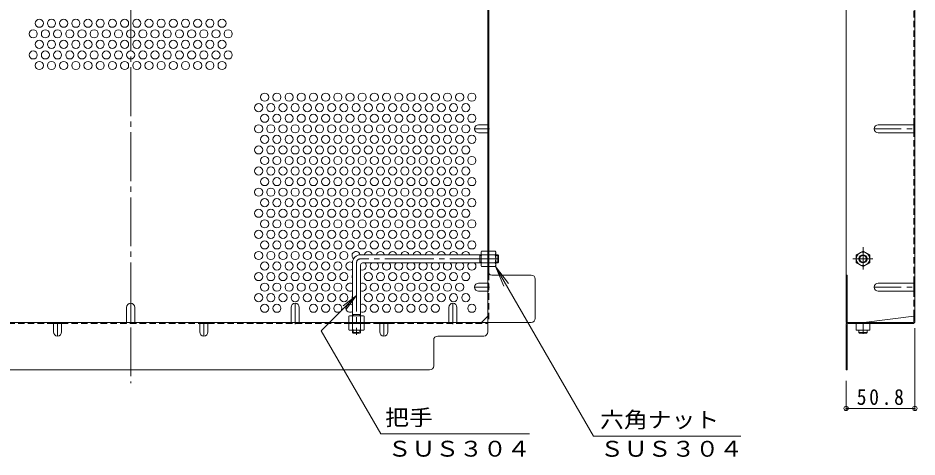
# Model space of a CAD drawing. Units: millimetres at full size, sheet at 1:4; details may follow other scales. Extents: x -925 to 1101, y -781 to 775.
# Drawn here: x 351 to 1015, y -20 to 304 of the extents above; entities that cross this region are included whole.
import ezdxf
from ezdxf.enums import TextEntityAlignment as Align

# ---------------------------------------------------------------- set-up
doc = ezdxf.new("R2010")
doc.units = ezdxf.units.MM
doc.header["$LTSCALE"] = 4
doc.header["$PDMODE"] = 32
doc.header["$PDSIZE"] = 3.2
for name, pattern in [('CHAIN1', [8, 5, -1, 1, -1]), ('CHAIN2', [12, 9, -1, 1, -1]), ('DASHED1', [1.8, 1.2, -0.6])]:
    doc.linetypes.add(name, pattern=pattern)
for name, color, linetype, lineweight in [('A-4_その他', 7, 'Continuous', 9), ('A-5_文字', 7, 'Continuous', 9), ('A-6_寸法', 2, 'Continuous', 9), ('A-7_ハッチ', 2, 'Continuous', 9), ('A-8_記号', 2, 'Continuous', 9), ('A-B_ﾊｯﾁ', 2, 'Continuous', 9)]:
    doc.layers.add(name, color=color, linetype=linetype, lineweight=lineweight)
doc.styles.add('ＭＳ ゴシック', font='')
doc.styles.get('ＭＳ ゴシック').set_extended_font_data('MS Gothic')

msp = doc.modelspace()

# ---------------------------------------------------------------- linework, layer by layer
at = {"layer": 'A-4_その他'}
for p, q in [((1013.81, 14.735), (1013.81, 75.174)), ((963.01, 14.735), (963.01, 36.359)), ((963.01, 15.935), (1013.81, 15.935))]:
    msp.add_line(p, q, dxfattribs=at)
for p in [(963.01, 15.935), (1013.81, 15.935)]:
    msp.add_point(p, dxfattribs=at)
at = {"layer": 'A-5_文字'}
for p, q in [((704.16, 120.609), (710.139, 106.172)), ((704.16, 120.609), (713.672, 108.212)), ((704.16, 120.609), (776.431, -4.571)), ((601.393, 99.174), (591.476, 91.565)), ((729.051, -2.956), (619.302, -2.956)), ((885.179, -4.571), (776.431, -4.571))]:
    msp.add_line(p, q, dxfattribs=at)
msp.add_lwpolyline([(619.302, -2.956), (575.365, 73.146), (601.393, 99.174), (593.784, 89.257)], dxfattribs=at)
at = {"layer": 'A-6_寸法'}
for centre in [(367.093, 300.294), (376.093, 300.294), (385.093, 300.294), (394.093, 300.294), (403.093, 300.294), (412.093, 300.294), (421.093, 300.294), (430.093, 300.294), (439.093, 300.294), (448.093, 300.294), (457.093, 300.294), (466.093, 300.294), (475.093, 300.294), (484.093, 300.294), (493.093, 300.294), (502.093, 300.294), (362.593, 292.5), (371.593, 292.5), (380.593, 292.5), (389.593, 292.5), (398.593, 292.5), (407.593, 292.5), (416.593, 292.5), (425.593, 292.5), (434.593, 292.5), (443.593, 292.5), (452.593, 292.5), (461.593, 292.5), (470.593, 292.5), (479.593, 292.5), (488.593, 292.5), (497.593, 292.5), (506.593, 292.5), (367.093, 284.705), (376.093, 284.705), (385.093, 284.705), (394.093, 284.705), (403.093, 284.705), (412.093, 284.705), (421.093, 284.705), (430.093, 284.705), (439.093, 284.705), (448.093, 284.705), (457.093, 284.705), (466.093, 284.705), (475.093, 284.705), (484.093, 284.705), (493.093, 284.705), (502.093, 284.705), (362.593, 276.911), (371.593, 276.911), (380.593, 276.911), (389.593, 276.911), (398.593, 276.911), (407.593, 276.911), (416.593, 276.911), (425.593, 276.911), (434.593, 276.911), (443.593, 276.911), (452.593, 276.911), (461.593, 276.911), (470.593, 276.911), (479.593, 276.911), (488.593, 276.911), (497.593, 276.911), (506.593, 276.911), (367.093, 269.117), (376.093, 269.117), (385.093, 269.117), (394.093, 269.117), (403.093, 269.117), (412.093, 269.117), (421.093, 269.117), (430.093, 269.117), (439.093, 269.117), (448.093, 269.117), (457.093, 269.117), (466.093, 269.117), (475.093, 269.117), (484.093, 269.117), (493.093, 269.117), (502.093, 269.117), (533.593, 245.734), (542.593, 245.734), (551.593, 245.734), (560.593, 245.734), (569.593, 245.734), (578.593, 245.734), (587.593, 245.734), (596.593, 245.734), (605.593, 245.734), (614.593, 245.734), (623.593, 245.734), (632.593, 245.734), (641.593, 245.734), (650.593, 245.734), (659.593, 245.734), (668.593, 245.734), (677.593, 245.734), (686.593, 245.734), (529.093, 237.94), (538.093, 237.94), (547.093, 237.94), (556.093, 237.94), (565.093, 237.94), (574.093, 237.94), (583.093, 237.94), (592.093, 237.94), (601.093, 237.94), (610.093, 237.94), (619.093, 237.94), (628.093, 237.94), (637.093, 237.94), (646.093, 237.94), (655.093, 237.94), (664.093, 237.94), (673.093, 237.94), (682.093, 237.94), (533.593, 230.146), (542.593, 230.146), (551.593, 230.146), (560.593, 230.146), (569.593, 230.146), (578.593, 230.146), (587.593, 230.146), (596.593, 230.146), (605.593, 230.146), (614.593, 230.146), (623.593, 230.146), (632.593, 230.146), (641.593, 230.146), (650.593, 230.146), (659.593, 230.146), (668.593, 230.146), (677.593, 230.146), (686.593, 230.146), (529.093, 222.352), (538.093, 222.352), (547.093, 222.352), (556.093, 222.352), (565.093, 222.352), (574.093, 222.352), (583.093, 222.352), (592.093, 222.352), (601.093, 222.352), (610.093, 222.352), (619.093, 222.352), (628.093, 222.352), (637.093, 222.352), (646.093, 222.352), (655.093, 222.352), (664.093, 222.352), (673.093, 222.352), (682.093, 222.352), (533.593, 214.557), (542.593, 214.557), (551.593, 214.557), (560.593, 214.557), (569.593, 214.557), (578.593, 214.557), (587.593, 214.557), (596.593, 214.557), (605.593, 214.557), (614.593, 214.557), (623.593, 214.557), (632.593, 214.557), (641.593, 214.557), (650.593, 214.557), (659.593, 214.557), (668.593, 214.557), (677.593, 214.557), (686.593, 214.557), (529.093, 206.763), (538.093, 206.763), (547.093, 206.763), (556.093, 206.763), (565.093, 206.763), (574.093, 206.763), (583.093, 206.763), (592.093, 206.763), (601.093, 206.763), (610.093, 206.763), (619.093, 206.763), (628.093, 206.763), (637.093, 206.763), (646.093, 206.763), (655.093, 206.763), (664.093, 206.763), (673.093, 206.763), (682.093, 206.763), (533.593, 198.969), (542.593, 198.969), (551.593, 198.969), (560.593, 198.969), (569.593, 198.969), (578.593, 198.969), (587.593, 198.969), (596.593, 198.969), (605.593, 198.969), (614.593, 198.969), (623.593, 198.969), (632.593, 198.969), (641.593, 198.969), (650.593, 198.969), (659.593, 198.969), (668.593, 198.969), (677.593, 198.969), (686.593, 198.969), (529.093, 191.175), (538.093, 191.175), (547.093, 191.175), (556.093, 191.175), (565.093, 191.175), (574.093, 191.175), (583.093, 191.175), (592.093, 191.175), (601.093, 191.175), (610.093, 191.175), (619.093, 191.175), (628.093, 191.175), (637.093, 191.175), (646.093, 191.175), (655.093, 191.175), (664.093, 191.175), (673.093, 191.175), (682.093, 191.175), (533.593, 183.38), (542.593, 183.38), (551.593, 183.38), (560.593, 183.38), (569.593, 183.38), (578.593, 183.38), (587.593, 183.38), (596.593, 183.38), (605.593, 183.38), (614.593, 183.38), (623.593, 183.38), (632.593, 183.38), (641.593, 183.38), (650.593, 183.38), (659.593, 183.38), (668.593, 183.38), (677.593, 183.38), (686.593, 183.38), (529.093, 175.586), (538.093, 175.586), (547.093, 175.586), (556.093, 175.586), (565.093, 175.586), (574.093, 175.586), (583.093, 175.586), (592.093, 175.586), (601.093, 175.586), (610.093, 175.586), (619.093, 175.586), (628.093, 175.586), (637.093, 175.586), (646.093, 175.586), (655.093, 175.586), (664.093, 175.586), (673.093, 175.586), (682.093, 175.586), (533.593, 167.792), (542.593, 167.792), (551.593, 167.792), (560.593, 167.792), (569.593, 167.792), (578.593, 167.792), (587.593, 167.792), (596.593, 167.792), (605.593, 167.792), (614.593, 167.792), (623.593, 167.792), (632.593, 167.792), (641.593, 167.792), (650.593, 167.792), (659.593, 167.792), (668.593, 167.792), (677.593, 167.792), (686.593, 167.792), (529.093, 159.998), (538.093, 159.998), (547.093, 159.998), (556.093, 159.998), (565.093, 159.998), (574.093, 159.998), (583.093, 159.998), (592.093, 159.998), (601.093, 159.998), (610.093, 159.998), (619.093, 159.998), (628.093, 159.998), (637.093, 159.998), (646.093, 159.998), (655.093, 159.998), (664.093, 159.998), (673.093, 159.998), (682.093, 159.998), (533.593, 152.204), (542.593, 152.204), (551.593, 152.204), (560.593, 152.204), (569.593, 152.204), (578.593, 152.204), (587.593, 152.204), (596.593, 152.204), (605.593, 152.204), (614.593, 152.204), (623.593, 152.204), (632.593, 152.204), (641.593, 152.204), (650.593, 152.204), (659.593, 152.204), (668.593, 152.204), (677.593, 152.204), (686.593, 152.204), (529.093, 144.409), (538.093, 144.409), (547.093, 144.409), (556.093, 144.409), (565.093, 144.409), (574.093, 144.409), (583.093, 144.409), (592.093, 144.409), (601.093, 144.409), (610.093, 144.409), (619.093, 144.409), (628.093, 144.409), (637.093, 144.409), (646.093, 144.409), (655.093, 144.409), (664.093, 144.409), (673.093, 144.409), (682.093, 144.409), (533.593, 136.615), (542.593, 136.615), (551.593, 136.615), (560.593, 136.615), (569.593, 136.615), (578.593, 136.615), (587.593, 136.615), (596.593, 136.615), (605.593, 136.615), (614.593, 136.615), (623.593, 136.615), (632.593, 136.615), (641.593, 136.615), (650.593, 136.615), (659.593, 136.615), (668.593, 136.615), (677.593, 136.615), (686.593, 136.615), (529.093, 128.821), (538.093, 128.821), (547.093, 128.821), (556.093, 128.821), (565.093, 128.821), (574.093, 128.821), (583.093, 128.821), (592.093, 128.821), (533.593, 121.027), (542.593, 121.027), (551.593, 121.027), (560.593, 121.027), (569.593, 121.027), (578.593, 121.027), (587.593, 121.027), (529.093, 113.232), (538.093, 113.232), (547.093, 113.232), (556.093, 113.232), (565.093, 113.232), (574.093, 113.232), (583.093, 113.232), (592.093, 113.232), (610.093, 113.232), (619.093, 113.232), (628.093, 113.232), (637.093, 113.232), (646.093, 113.232), (655.093, 113.232), (664.093, 113.232), (673.093, 113.232), (682.093, 113.232), (533.593, 105.438), (542.593, 105.438), (551.593, 105.438), (560.593, 105.438), (569.593, 105.438), (578.593, 105.438), (587.593, 105.438), (614.593, 105.438), (623.593, 105.438), (632.593, 105.438), (641.593, 105.438), (650.593, 105.438), (659.593, 105.438), (668.593, 105.438), (677.593, 105.438), (529.093, 97.644), (538.093, 97.644), (547.093, 97.644), (556.093, 97.644), (565.093, 97.644), (574.093, 97.644), (583.093, 97.644), (592.093, 97.644), (610.093, 97.644), (619.093, 97.644), (628.093, 97.644), (637.093, 97.644), (646.093, 97.644), (655.093, 97.644), (664.093, 97.644), (673.093, 97.644), (682.093, 97.644), (533.593, 89.85), (542.593, 89.85), (569.593, 89.85), (578.593, 89.85), (587.593, 89.85), (614.593, 89.85), (623.593, 89.85), (632.593, 89.85), (641.593, 89.85), (650.593, 89.85), (659.593, 89.85), (686.593, 89.85)]:
    msp.add_circle(centre, 3, dxfattribs=at)
for centre, start, end in [((601.093, 128.821), 10.13226, 232.1444), ((610.093, 128.821), 10.32692, 169.67308), ((619.093, 128.821), 10.32692, 169.67308), ((628.093, 128.821), 10.32692, 169.67308), ((637.093, 128.821), 10.32692, 169.67308), ((646.093, 128.821), 10.32692, 169.67308), ((655.093, 128.821), 10.32692, 169.67308), ((664.093, 128.821), 10.32692, 169.67308), ((673.093, 128.821), 10.32692, 169.67308), ((682.093, 128.821), 10.32692, 169.67308), ((596.593, 121.027), 53.12099, 306.8699), ((605.593, 121.027), 246.42182, 51.01773), ((614.593, 121.027), 128.98227, 51.01773), ((623.593, 121.027), 128.98227, 51.01773), ((632.593, 121.027), 128.98227, 51.01773), ((641.593, 121.027), 128.98227, 51.01773), ((650.593, 121.027), 128.98227, 51.01773), ((659.593, 121.027), 128.98227, 51.01773), ((668.593, 121.027), 128.98227, 51.01773), ((677.593, 121.027), 128.98227, 51.01773), ((686.593, 121.027), 128.98227, 51.01773), ((601.093, 113.232), 154.15807, 205.84193), ((596.593, 105.438), 53.1301, 306.8699), ((605.593, 105.438), 246.42182, 113.57818), ((601.093, 97.644), 154.15807, 205.84193), ((596.593, 89.85), 53.1301, 306.8699), ((605.593, 89.85), 246.42182, 113.57818)]:
    msp.add_arc(centre, 3, start, end, dxfattribs=at)
at = {"layer": 'A-7_ハッチ', "linetype": 'CHAIN2'}
msp.add_line((434.593, 651.759), (434.593, 34.565), dxfattribs=at)
at = {"layer": 'A-7_ハッチ'}
for p, q in [((698.393, 72.359), (698.393, 613.966)), ((963.01, 606.966), (963.01, 79.359)), ((1013.81, 606.166), (1013.81, 80.159)), ((699.193, 115.32), (699.193, 324.701)), ((1013.01, 219.352), (1013.01, 225.352)), ((730.397, 114.36), (701.393, 114.36)), ((963.01, 114.363), (963.81, 114.363)), ((963.81, 79.359), (963.81, 114.363)), ((733.397, 82.359), (733.397, 111.36)), ((1013.01, 102.438), (1013.01, 108.438)), ((693.781, 79.359), (698.393, 83.971)), ((976.01, 79.362), (1013.01, 83.974)), ((1013.01, 80.025), (1013.01, 83.974)), ((138.79, 79.359), (730.397, 79.359)), ((377.593, 78.559), (383.593, 78.559)), ((485.593, 78.559), (491.593, 78.559)), ((618.593, 78.559), (624.593, 78.559)), ((963.01, 79.359), (1012.343, 79.359)), ((963.81, 77.892), (963.81, 44.359)), ((964.477, 78.559), (1012.21, 78.559)), ((661.392, 69.359), (695.393, 69.359)), ((963.01, 69.359), (963.81, 69.359)), ((658.392, 47.359), (658.392, 66.359)), ((213.794, 44.359), (655.392, 44.359))]:
    msp.add_line(p, q, dxfattribs=at)
at = {"layer": 'A-7_ハッチ', "linetype": 'DASHED1'}
for p, q in [((1013.01, 225.352), (1013.01, 340.161)), ((698.393, 225.352), (699.193, 225.352)), ((698.393, 219.352), (699.193, 219.352)), ((1013.01, 108.438), (1013.01, 219.352)), ((699.193, 129.359), (698.393, 129.359)), ((699.193, 123.159), (698.393, 123.159)), ((699.193, 115.32), (699.193, 79.354)), ((698.393, 108.438), (699.193, 108.438)), ((698.393, 102.438), (699.193, 102.438)), ((1013.01, 83.974), (1013.01, 102.438)), ((250.593, 78.559), (377.593, 78.559)), ((383.593, 78.559), (485.593, 78.559)), ((431.593, 79.359), (431.593, 78.559)), ((437.593, 79.359), (437.593, 78.559)), ((491.593, 78.559), (618.593, 78.559)), ((553.093, 79.359), (553.093, 78.559)), ((559.093, 79.359), (559.093, 78.559)), ((604.393, 79.359), (604.393, 78.559)), ((624.593, 78.559), (698.393, 78.559)), ((669.593, 79.359), (669.593, 78.559)), ((675.593, 79.359), (675.593, 78.559))]:
    msp.add_line(p, q, dxfattribs=at)
at = {"layer": 'A-7_ハッチ'}
msp.add_lwpolyline([(963.01, 77.759), (963.01, 44.359), (963.81, 44.359)], dxfattribs=at)
for centre, radius, start, end in [((701.393, 117.36), 3, 180, 270), ((730.397, 111.36), 3, 0, 90), ((730.397, 82.359), 3, 270, 0), ((1012.21, 80.159), 1.6, 270, 0), ((1012.343, 80.025), 0.667, 270, 0), ((1013.01, 83.174), 0.8, 0, 90), ((964.61, 77.759), 1.6, 90, 180), ((964.477, 77.892), 0.667, 90, 180), ((661.392, 66.359), 3, 90, 180), ((695.393, 72.359), 3, 270, 0), ((655.392, 47.359), 3, 270, 0)]:
    msp.add_arc(centre, radius, start, end, dxfattribs=at)
at = {"layer": 'A-8_記号', "linetype": 'CHAIN1'}
for p, q in [((699.593, 222.352), (688.593, 222.352)), ((983.81, 222.352), (1013.81, 222.352)), ((699.593, 105.438), (688.593, 105.438)), ((983.81, 105.438), (1013.81, 105.438)), ((434.593, 79.359), (434.593, 93.509)), ((556.093, 78.159), (556.093, 93.509)), ((672.593, 78.159), (672.593, 93.509)), ((380.593, 79.359), (380.593, 69.359)), ((488.593, 79.359), (488.593, 69.359)), ((621.593, 79.359), (621.593, 69.359))]:
    msp.add_line(p, q, dxfattribs=at)
at = {"layer": 'A-8_記号'}
for p, q in [((691.593, 225.352), (698.393, 225.352)), ((691.593, 219.352), (698.393, 219.352)), ((986.81, 225.352), (1013.81, 225.352)), ((986.81, 219.352), (1013.81, 219.352)), ((691.593, 108.438), (698.393, 108.438)), ((986.81, 108.438), (1013.81, 108.438)), ((691.593, 102.438), (698.393, 102.438)), ((986.81, 102.438), (1013.81, 102.438)), ((431.593, 90.509), (431.593, 79.359)), ((437.593, 90.509), (437.593, 79.359)), ((553.093, 90.509), (553.093, 79.359)), ((559.093, 90.509), (559.093, 79.359)), ((669.593, 90.509), (669.593, 79.359)), ((675.593, 90.509), (675.593, 79.359)), ((377.593, 72.359), (377.593, 79.359)), ((383.593, 72.359), (383.593, 79.359)), ((485.593, 72.359), (485.593, 79.359)), ((491.593, 72.359), (491.593, 79.359)), ((618.593, 72.359), (618.593, 79.359)), ((624.593, 72.359), (624.593, 79.359))]:
    msp.add_line(p, q, dxfattribs=at)
for centre, start, end in [((691.593, 222.352), 90, 270), ((986.81, 222.352), 90, 270), ((691.593, 105.438), 90, 270), ((986.81, 105.438), 90, 270), ((434.593, 90.509), 0, 180), ((556.093, 90.509), 0, 180), ((672.593, 90.509), 0, 180), ((380.593, 72.359), 180, 0), ((488.593, 72.359), 180, 0), ((621.593, 72.359), 180, 0)]:
    msp.add_arc(centre, 3, start, end, dxfattribs=at)
at = {"layer": 'A-B_ﾊｯﾁ', "linetype": 'CHAIN1'}
for p, q in [((975.51, 134.887), (975.51, 118.379)), ((968.04, 126.359), (982.8, 126.359)), ((975.51, 70.876), (975.51, 73.937))]:
    msp.add_line(p, q, dxfattribs=at)
at = {"layer": 'A-B_ﾊｯﾁ', "color": 3}
for p, q in [((693.393, 129.359), (604.393, 129.359)), ((692.393, 123.359), (692.393, 129.359)), ((692.393, 128.859), (693.393, 128.859)), ((705.893, 129.359), (704.193, 129.359)), ((704.193, 128.859), (706.393, 128.859)), ((705.893, 123.359), (705.893, 129.359)), ((705.893, 129.359), (706.393, 128.859)), ((706.393, 123.859), (706.393, 128.859)), ((598.393, 123.359), (598.393, 84.359)), ((604.393, 121.859), (604.393, 84.359)), ((693.393, 123.359), (605.893, 123.359)), ((692.393, 123.859), (693.393, 123.859)), ((704.193, 123.859), (706.393, 123.859)), ((705.893, 123.359), (704.193, 123.359)), ((705.893, 123.359), (706.393, 123.859)), ((598.393, 85.359), (604.393, 85.359)), ((598.893, 85.359), (598.893, 84.359)), ((603.893, 85.359), (603.893, 84.359)), ((972.51, 73.562), (972.51, 71.862)), ((978.51, 73.562), (978.51, 71.862)), ((978.51, 71.862), (972.51, 71.862)), ((972.51, 71.862), (973.01, 71.362)), ((978.01, 71.362), (973.01, 71.362)), ((978.51, 71.862), (978.01, 71.362))]:
    msp.add_line(p, q, dxfattribs=at)
at = {"layer": 'A-B_ﾊｯﾁ', "color": 3, "linetype": 'CHAIN2'}
for p, q in [((706.393, 126.359), (604.393, 126.359)), ((601.393, 123.359), (601.393, 70.126))]:
    msp.add_line(p, q, dxfattribs=at)
at = {"layer": 'A-B_ﾊｯﾁ'}
for p, q in [((693.393, 131.359), (693.826, 132.109)), ((693.393, 121.359), (693.393, 131.359)), ((698.393, 132.109), (693.826, 132.109)), ((693.826, 129.222), (698.393, 129.222)), ((698.393, 120.609), (698.393, 132.109)), ((699.193, 120.609), (699.193, 132.109)), ((699.193, 132.109), (703.76, 132.109)), ((703.76, 129.222), (699.193, 129.222)), ((704.193, 131.359), (703.76, 132.109)), ((704.193, 121.359), (704.193, 131.359)), ((975.51, 132.109), (970.51, 129.222)), ((970.51, 129.222), (970.51, 123.495)), ((693.393, 121.359), (693.826, 120.609)), ((693.826, 123.495), (698.393, 123.495)), ((698.393, 120.609), (693.826, 120.609)), ((703.76, 123.495), (699.193, 123.495)), ((699.193, 120.609), (703.76, 120.609)), ((704.193, 121.359), (703.76, 120.609)), ((975.51, 120.609), (970.51, 123.495)), ((975.51, 120.609), (980.51, 123.495)), ((596.393, 84.359), (595.643, 83.926)), ((595.643, 79.359), (595.643, 83.926)), ((596.393, 84.359), (606.393, 84.359)), ((598.53, 83.926), (598.53, 79.359)), ((604.256, 83.926), (604.256, 79.359)), ((606.393, 84.359), (607.143, 83.926)), ((607.143, 79.359), (607.143, 83.926)), ((595.643, 79.359), (607.143, 79.359)), ((980.51, 78.562), (970.51, 78.562)), ((970.51, 78.562), (970.51, 73.562)), ((980.51, 73.562), (970.51, 73.562)), ((975.51, 78.562), (975.51, 73.995)), ((980.51, 78.562), (980.51, 73.562))]:
    msp.add_line(p, q, dxfattribs=at)
at = {"layer": 'A-B_ﾊｯﾁ', "linetype": 'DASHED1'}
for p, q in [((607.143, 78.559), (595.643, 78.559)), ((595.643, 78.559), (595.643, 73.992)), ((596.393, 73.559), (595.643, 73.992)), ((606.393, 73.559), (596.393, 73.559)), ((598.53, 73.992), (598.53, 78.559)), ((604.256, 73.992), (604.256, 78.559)), ((606.393, 73.559), (607.143, 73.992)), ((607.143, 78.559), (607.143, 73.992))]:
    msp.add_line(p, q, dxfattribs=at)
at = {"layer": 'A-B_ﾊｯﾁ', "color": 3, "linetype": 'DASHED1'}
for p, q in [((598.393, 71.859), (598.393, 73.559)), ((598.893, 73.559), (598.893, 71.359)), ((603.893, 73.559), (603.893, 71.359)), ((604.393, 71.859), (604.393, 73.559)), ((598.393, 71.859), (604.393, 71.859)), ((598.393, 71.859), (598.893, 71.359)), ((598.893, 71.359), (603.893, 71.359)), ((604.393, 71.859), (603.893, 71.359))]:
    msp.add_line(p, q, dxfattribs=at)
at = {"layer": 'A-B_ﾊｯﾁ'}
msp.add_lwpolyline([(975.51, 132.109), (980.51, 129.222), (980.51, 123.495)], dxfattribs=at)
for radius in [5, 3, 2.458]:
    msp.add_circle((975.51, 126.359), radius, dxfattribs=at)
at = {"layer": 'A-B_ﾊｯﾁ', "color": 3}
for centre, radius in [((604.393, 123.359), 6), ((605.893, 121.859), 1.5)]:
    msp.add_arc(centre, radius, 90, 180, dxfattribs=at)
at = {"layer": 'A-B_ﾊｯﾁ', "color": 3, "linetype": 'CHAIN2'}
msp.add_arc((604.393, 123.359), 3, 90, 180, dxfattribs=at)
at = {"layer": 'A-B_ﾊｯﾁ'}
for centre, radius, start, end in [((696.675, 130.464), 3.29, 149.99998, 176.07924), ((696.128, 130.699), 2.735, 180.2103, 212.68507), ((703.076, 126.359), 9.683, 162.79973, 197.20026), ((700.911, 130.464), 3.29, 3.92076, 30.00002), ((701.458, 130.699), 2.735, 327.31493, 359.7897), ((694.511, 126.359), 9.683, 342.79974, 17.20027), ((696.128, 122.019), 2.735, 147.31491, 179.78969), ((696.675, 122.253), 3.29, 183.92075, 210), ((701.458, 122.019), 2.735, 0.21031, 32.68509), ((700.911, 122.253), 3.29, 330, 356.07925), ((597.288, 81.077), 3.29, 93.92075, 120), ((597.053, 81.624), 2.735, 57.31491, 89.78969), ((601.393, 74.676), 9.683, 72.79973, 107.20026), ((605.733, 81.624), 2.735, 90.2103, 122.68507), ((605.498, 81.077), 3.29, 59.99998, 86.07924), ((973.01, 80.995), 7.433, 250.34634, 289.65367), ((978.01, 80.995), 7.433, 250.34634, 289.65367)]:
    msp.add_arc(centre, radius, start, end, dxfattribs=at)
at = {"layer": 'A-B_ﾊｯﾁ', "linetype": 'DASHED1'}
for centre, radius, start, end in [((597.288, 76.841), 3.29, 239.99998, 266.07924), ((597.053, 76.293), 2.735, 270.2103, 302.68507), ((601.393, 83.241), 9.683, 252.79973, 287.20026), ((605.733, 76.293), 2.735, 237.31491, 269.78969), ((605.498, 76.841), 3.29, 273.92075, 300)]:
    msp.add_arc(centre, radius, start, end, dxfattribs=at)

# ---------------------------------------------------------------- texts
at = {"layer": 'A-4_その他', "color": 2, "insert": (970.91, 18.335), "char_height": 11.73, "attachment_point": 7, "style": 'ＭＳ ゴシック'}
msp.add_mtext('\\T1.28;\\W0.9;50.8', dxfattribs=at)
at = {"layer": 'A-5_文字', "color": 2, "style": 'ＭＳ ゴシック', "width": 1.1}
for s, p in [('把手', (622.552, -0.222)), ('六角ナット', (781.286, -1.837)), ('ＳＵＳ３０４', (624.427, -23.236)), ('ＳＵＳ３０４', (781.286, -23.295))]:
    msp.add_text(s, height=11.73, dxfattribs=at).set_placement(p, align=Align.BOTTOM_LEFT)

doc.saveas('drawing.dxf')
